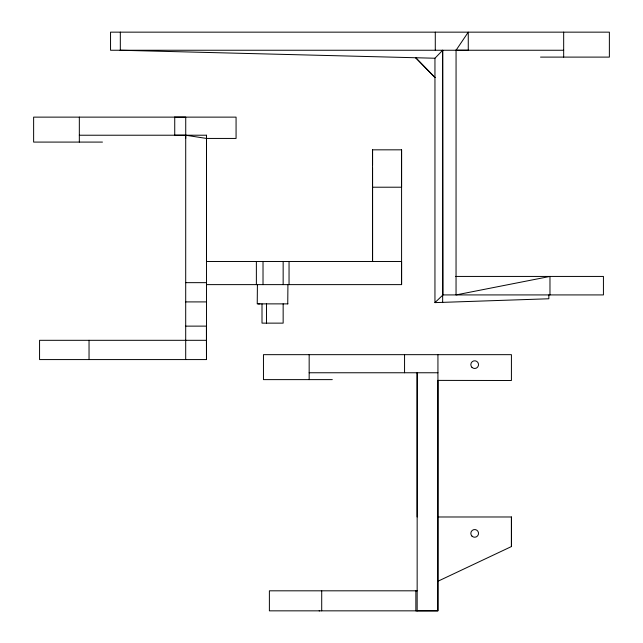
<?xml version="1.0" encoding="UTF-8"?>
<svg xmlns="http://www.w3.org/2000/svg" width="643" height="643" viewBox="0 0 643 643"><rect width="100%" height="100%" fill="white"/><g stroke="black" fill="none" stroke-linecap="round" stroke-linejoin="round"><path stroke-width="0.96" d="M79.33 142.087L79.33 117.13M185.698 359.574L185.714 135.231L206.483 138.438L236.069 138.438L236.069 117.13L33.629 117.13L33.629 142.087L102.462 142.087M256.372 284.624L256.372 261.516M289.045 284.624L289.053 261.516M309.162 379.619L309.162 354.663M372.562 167.992L372.57 261.508L372.554 149.827L401.578 149.827L401.586 284.616L206.483 284.624M401.586 284.616L401.586 261.508L206.475 261.516L206.507 135.215L206.475 359.574L206.411 326.122L185.698 326.138M401.578 149.827L401.57 187.209L372.538 187.217M404.56 372.763L404.56 354.663M417.146 516.988L417.162 372.771L417.154 610.842L415.86 610.842L415.86 590.821L417.146 590.813L269.385 590.821L269.385 610.842L437.883 610.842L437.939 354.663M434.949 302.62L434.957 58.232L442.673 50.25L442.971 294.92L434.949 302.62L548.849 298.77L548.849 294.92M417.154 610.842L437.883 610.826L437.939 380.777M442.657 302.62L442.673 50.25M437.883 581.264L511.426 546.558L511.426 516.98L437.401 516.988M287.751 303.874L287.927 284.624M563.67 50.25L110.548 50.25L110.548 32.15L609.371 32.15L609.371 57.106L540.538 57.106M79.33 135.231L206.507 135.215M455.437 276.434L603.431 276.434L603.431 294.92L442.657 294.92M185.69 282.655L206.483 282.655M185.69 301.905L206.427 301.905M258.1 303.874L259.957 303.874M287.927 303.874L257.232 303.874L257.409 284.624M206.355 340.308L39.561 340.316L39.561 359.574L206.475 359.574M309.162 372.763L437.939 372.763M332.294 379.619L263.461 379.619L263.461 354.663L511.418 354.663L511.418 380.495L437.939 380.391M319.129 610.842L319.708 610.85M455.453 50.25L468.265 50.25L468.265 32.15L456.064 50.25L456.048 294.92L549.974 276.434L549.974 294.92M120.153 50.25L434.957 58.232M563.67 32.15L563.67 57.106M511.426 516.98L511.426 546.558M435.287 32.15L435.287 50.25M372.562 149.827L372.562 165.002M321.709 590.821L321.709 610.842M283.153 261.516L283.153 284.624M283.153 303.874L283.153 323.132L262.006 323.132L262.006 303.874M266.491 303.874L266.491 323.132M263.019 261.516L263.019 284.624M185.69 135.239L185.69 138.43M120.321 32.15L120.321 50.25M89.039 340.316L89.039 359.574M174.735 117.13L174.735 135.231L185.731 135.215L185.731 117.114L174.735 117.13M415.7 57.749L434.957 77.49L415.7 57.749M471.954 536.109A3.85 3.85 0 0 0 478.4 534.381A3.85 3.85 0 0 0 473.682 529.671A3.85 3.85 0 0 0 471.954 536.109M471.954 367.354A3.85 3.85 0 0 0 478.4 365.626A3.85 3.85 0 0 0 473.682 360.916A3.85 3.85 0 0 0 471.954 367.354"/></g></svg>
